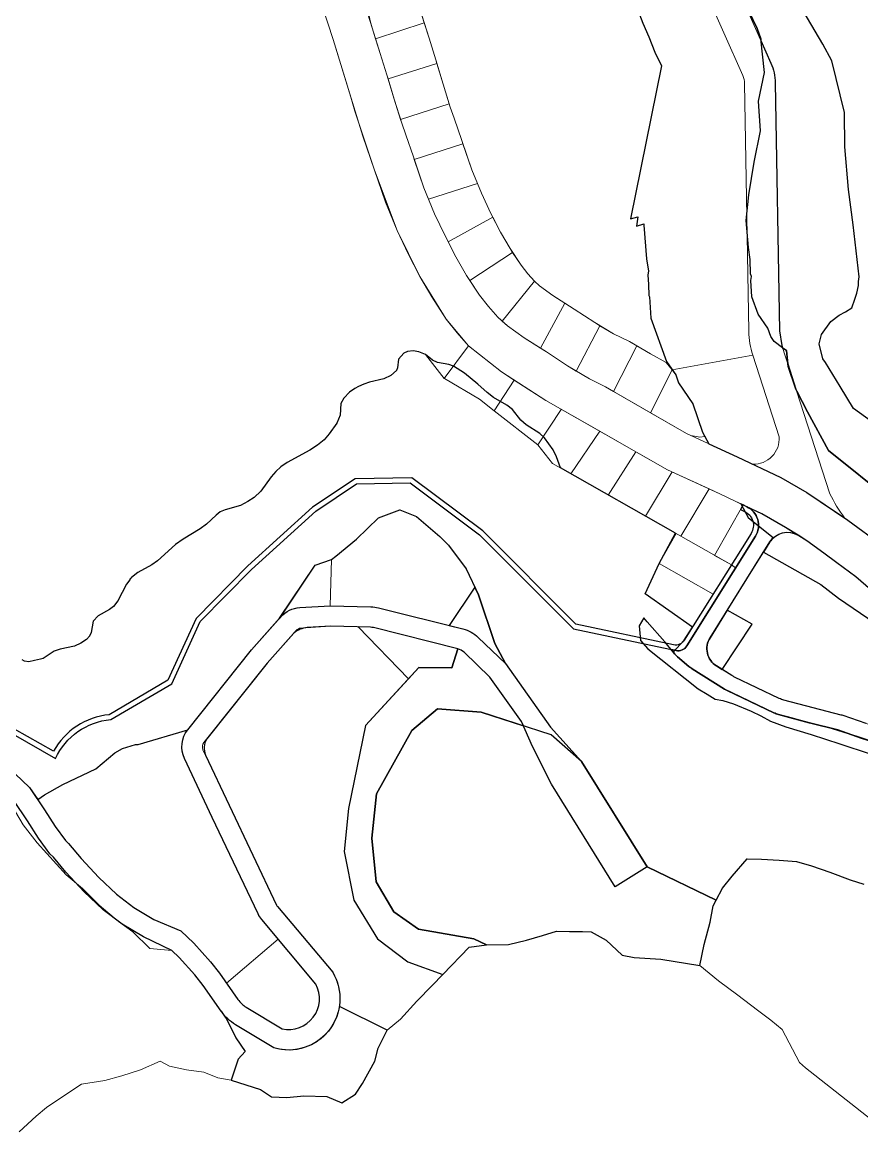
# Model space of a CAD drawing. Header units: millimetres. Extents: x 234550 to 240984, y 469077 to 474234.
# Drawn here: x 240077.2 to 240323.4, y 469191.2 to 469516.6 of the extents above; entities that cross this region are included whole.
import ezdxf

# ---------------------------------------------------------------- set-up
doc = ezdxf.new("R2010")
doc.units = ezdxf.units.MM
for name, color, linetype, lineweight in [('_proposed _Primary_road_Hatch', 7, 'Continuous', 0), ('_Proposed institutional precinct_hatch', 150, 'Continuous', 0), ('_proposed OS-1_hatch', 70, 'Continuous', 0), ('_proposed OS-2 _hatch', 83, 'Continuous', 0), ('_proposed UV_1_b_Hatch', 33, 'Continuous', 0), ('_Proposed_footpath hatch', 161, 'Continuous', 30), ('_Propossed _Secondary_road_Hatch', 251, 'Continuous', 0), ('E1', 108, 'Continuous', 30), ('E2', 106, 'Continuous', 30)]:
    doc.layers.add(name, color=color, linetype=linetype, lineweight=lineweight)
doc.layers.add('_Proposed Service-1 hatch', color=210, linetype='Continuous')
doc.layers.add('_proposed Tertiary_road_Hatch', color=252, linetype='Continuous')
doc.layers.add('_proposed UV_2_Hatch', color=53, linetype='Continuous', lineweight=0, true_color=0xf2d64a)
doc.layers.add('water', color=140, linetype='Continuous', lineweight=30, true_color=0x00cdfe)

msp = doc.modelspace()

# ---------------------------------------------------------------- linework, layer by layer
at = {"layer": '_proposed _Primary_road_Hatch'}
for points in [[(240175.08, 469529.76), (240179.8, 469514.96), (240182.16, 469507.43), (240184.11, 469501.12), (240186.24, 469494.02), (240188.47, 469486.92), (240189.68, 469483.51), (240191.87, 469477.05), (240194.95, 469468), (240198.1, 469460.37), (240201.16, 469453.89), (240204.3, 469447.76), (240207.46, 469442.33), (240211.27, 469436.53), (240213.93, 469433.15), (240216.65, 469430.06), (240219.44, 469427.53), (240224.4, 469423.98), (240230.87, 469419.86), (240237.08, 469415.76), (240243.49, 469411.95), (240248.19, 469409.68), (240271.91, 469395.99), (240286.8, 469389.12), (240299.59, 469383.07), (240307.19, 469378.64), (240319.27, 469370.55), (240329.09, 469363.26)], [(240325.96, 469350.15), (240321.57, 469353.91), (240316.08, 469358.07), (240312.21, 469360.85), (240307.23, 469364.51), (240301.01, 469368.35), (240294.02, 469372.43), (240289.47, 469374.55), (240286.23, 469376.15), (240281.76, 469378.23), (240266.39, 469385.32), (240230.7, 469405.59), (240217.68, 469414.03), (240208.09, 469421.62), (240201.52, 469429.51), (240193.76, 469442.01), (240187.13, 469455.52), (240180.51, 469473.19), (240177.08, 469483.12), (240168.32, 469511.46), (240163.8, 469525.67)]]:
    msp.add_lwpolyline(points, dxfattribs=at)
at = {"layer": '_Proposed institutional precinct_hatch'}
msp.add_line((240200.9, 469412.13), (240200.92, 469412.12), dxfattribs=at)
for points in [[(240077.18, 469329.57), (240077.91, 469329.16), (240079.19, 469328.97), (240080.79, 469329.35), (240082.52, 469329.73), (240083.33, 469329.97), (240086.59, 469332.12), (240088.28, 469332.69), (240092.5, 469333.59), (240094.42, 469334.45), (240096.01, 469335.58), (240096.96, 469336.56), (240097.41, 469337.55), (240097.97, 469340.95), (240099.49, 469342.5), (240102.76, 469344.34), (240103.95, 469345.24), (240105.23, 469346.89), (240107.77, 469351.76), (240108.76, 469353.07), (240108.81, 469353.37), (240109.1, 469353.52), (240109.24, 469353.71), (240111.09, 469355.15), (240115.23, 469357.48), (240116.86, 469358.58), (240122.15, 469363.45), (240124.35, 469365), (240129.38, 469368.03), (240131.25, 469369.37), (240134.03, 469372.04), (240135.27, 469372.97), (240136.7, 469373.59), (240141.2, 469374.88), (240143.37, 469376), (240145.22, 469377.2), (240147.16, 469379.09), (240150.23, 469383.27), (240151.57, 469384.82), (240153.07, 469386.14), (240154.92, 469387.44), (240161.5, 469391.11), (240163.75, 469392.53), (240165.73, 469394.13), (240167.23, 469395.83), (240169.46, 469399.02), (240170.41, 469401.33), (240170.62, 469404.72), (240171.52, 469406.36), (240173.16, 469408.11), (240174.69, 469409.16), (240175.84, 469409.7), (240175.84, 469409.7), (240177.39, 469410.44), (240179.01, 469411), (240183.23, 469412), (240185.23, 469412.98), (240186.92, 469414.46), (240187.23, 469415.19), (240187.54, 469417.79), (240189.04, 469419.54), (240190.17, 469420.01), (240191.79, 469420.17), (240193.53, 469419.9), (240195.39, 469419.11), (240200.9, 469412.13), (240200.92, 469412.12), (240208.09, 469421.62), (240204.7, 469425.47), (240201.52, 469429.51), (240197.25, 469436.01), (240193.76, 469442.01), (240190.39, 469448.6), (240187.13, 469455.52), (240183.72, 469463.77), (240180.51, 469473.19), (240174.76, 469490.5), (240173.54, 469494.58), (240168.32, 469511.46), (240163.8, 469525.67)], [(240075.23, 469285.05), (240077.48, 469281.2), (240081.6, 469275.92), (240090.13, 469266.52), (240094.86, 469262.54), (240099.76, 469257.6), (240105.43, 469252.86), (240109.6, 469249.8), (240114.6, 469244.94), (240121.08, 469244.33), (240123.23, 469242.34), (240127.83, 469237.17), (240130.24, 469234.08), (240133.61, 469229.27), (240137.24, 469224.11), (240139.81, 469218.7), (240142.57, 469214.69), (240140.52, 469212.51), (240138.49, 469206.36), (240134.53, 469207.02), (240130.48, 469208.7), (240125.39, 469209.38), (240120.37, 469210.46), (240117.64, 469211.88), (240111.87, 469209.34), (240106.42, 469207.56), (240101.39, 469206.25), (240094.62, 469205.18), (240089.71, 469201.9), (240084.31, 469198.3), (240081.3, 469195.75), (240076.32, 469191.18)], [(240323.96, 469263.76), (240319.93, 469265.11), (240313.95, 469267.36), (240308.65, 469269.2), (240304.17, 469270.46), (240299.16, 469270.87), (240293.98, 469271.11), (240291.78, 469271.12), (240291.36, 469271.17), (240289.77, 469271.2), (240285.36, 469266.17), (240282.54, 469262.59), (240279.8, 469257.46), (240278.86, 469252.66), (240277.13, 469246.13), (240275.89, 469239.98), (240281.35, 469235.49), (240287.03, 469231.2), (240292.76, 469226.85), (240296.67, 469223.87), (240299.97, 469221.17), (240305.06, 469211.47), (240306.85, 469209.98), (240326.05, 469194.76)]]:
    msp.add_lwpolyline(points, dxfattribs=at)
at = {"layer": '_proposed OS-1_hatch'}
msp.add_lwpolyline([(240266.24, 469551.11), (240288.46, 469500.94, -0.100341), (240288.97, 469498.61), (240290.21, 469425.92, 0.074148), (240291.37, 469418.93), (240267.72, 469414.66), (240265.98, 469416.74), (240261.45, 469419.34), (240255.22, 469422.94), (240250.6, 469425.17), (240245.05, 469428.47), (240239.03, 469432.45), (240232.8, 469436.41), (240228.88, 469439.22), (240227.35, 469440.61), (240225.46, 469442.76), (240223.46, 469445.3), (240220.22, 469450.23), (240217.46, 469454.95), (240214.63, 469460.51), (240211.83, 469466.44), (240209, 469473.28), (240206.07, 469481.89), (240203.85, 469488.43), (240202.69, 469491.68), (240200.58, 469498.42), (240198.46, 469505.48), (240196.48, 469511.89), (240191.08, 469529.14)], format="xyb", dxfattribs=at)
at = {"layer": '_proposed OS-2 _hatch'}
for points in [[(240227.35, 469440.61), (240225.46, 469442.76), (240223.46, 469445.3), (240220.98, 469449.07), (240208.44, 469440.83), (240211.27, 469436.53), (240213.93, 469433.15), (240216.65, 469430.06), (240217.91, 469428.92)], [(240261.44, 469402.03), (240267.72, 469414.66), (240268.8, 469413.13), (240269.57, 469410.85), (240273.79, 469404.65), (240276.68, 469396.37), (240277.37, 469395.05), (240275.91, 469394.92), (240273.24, 469395.38), (240271.91, 469395.99)]]:
    msp.add_lwpolyline(points, close=True, dxfattribs=at)
for points in [[(240292.17, 469365.86, 0.450861), (240289.61, 469374.48), (240289.47, 469374.55), (240288.55, 469375), (240280.19, 469360.2), (240285.12, 469357.41), (240286.37, 469356.59)], [(240167.46, 469345.43), (240167.84, 469358.98), (240163.12, 469357.39), (240152.72, 469341.82, -0.214027), (240158.57, 469344.9)], [(240291.23, 469340), (240283.91, 469344.15), (240278.85, 469336.05, 0.414214), (240280.76, 469327.78), (240282.39, 469326.77)], [(240163.28, 469234.51), (240152.29, 469247.63), (240137.06, 469234.81), (240140.46, 469229.97, 0.104019), (240142.86, 469227.72), (240153.37, 469221.36, 0.640243)]]:
    msp.add_lwpolyline(points, format="xyb", close=True, dxfattribs=at)
at = {"layer": '_Proposed Service-1 hatch'}
for points in [[(240210.95, 469348.65), (240209.9, 469350.88), (240202.41, 469339.64), (240206.39, 469338.64, -0.130751), (240210.89, 469336.15), (240218.89, 469328.46), (240215.76, 469334.42)], [(240291.23, 469340), (240283.91, 469344.15), (240278.85, 469336.05, 0.414214), (240280.76, 469327.78), (240282.39, 469326.77)]]:
    msp.add_lwpolyline(points, format="xyb", close=True, dxfattribs=at)
msp.add_lwpolyline([(240241.2, 469299.78), (240232.32, 469307.56), (240211.76, 469314.28), (240198.93, 469315.25), (240191.4, 469308.86), (240181.07, 469290.29), (240179.66, 469277.26), (240180.93, 469264.48), (240186.19, 469255.73), (240193.37, 469250.57), (240209.61, 469247.78), (240213.31, 469246.03), (240219.81, 469246.1), (240225.04, 469247.39), (240229.76, 469248.73), (240233.8, 469250), (240237.67, 469249.92), (240241.46, 469249.91), (240243.96, 469249.8), (240248.45, 469247.38), (240253.14, 469243.01), (240256.62, 469242.28), (240264.39, 469241.85), (240275.89, 469239.98), (240277.13, 469246.13), (240278.86, 469252.66), (240279.8, 469257.46), (240280.68, 469259.12), (240260.42, 469268.87)], close=True, dxfattribs=at)
at = {"layer": '_proposed Tertiary_road_Hatch'}
for points in [[(240324.6, 469310.94), (240317.86, 469313.23, 0.019121), (240317.28, 469313.4), (240309.11, 469315.5), (240300.53, 469317.77, -0.046568), (240299.14, 469318.29), (240286.05, 469324.54, -0.02818), (240285.26, 469324.98), (240280.76, 469327.78, -0.414214), (240278.85, 469336.05), (240296.42, 469364.17, -0.412458), (240304.65, 469366.1), (240301.01, 469368.35), (240294.02, 469372.43), (240289.61, 469374.48, -0.450861), (240292.17, 469365.86), (240272.04, 469333.65, -0.314729), (240268.88, 469332.3), (240267.44, 469332.6), (240268.23, 469331.61, 0.047615), (240269.29, 469330.51), (240272.62, 469327.67, 0.037235), (240273.58, 469326.96), (240283.09, 469321.02, 0.02818), (240283.88, 469320.59), (240297.58, 469314.05, 0.046568), (240298.97, 469313.53), (240307.94, 469311.15, 0.00212), (240308.01, 469311.13), (240316.29, 469309.01), (240323.2, 469306.66), (240332.39, 469303.73, 0.031704)], [(240075.16, 469296.18), (240079.34, 469292.19), (240083.75, 469285.63), (240086.89, 469280.69), (240089.89, 469276.64), (240090.77, 469275.77), (240094.49, 469271.28), (240099.67, 469265.76), (240104.8, 469260.84), (240109.9, 469257), (240115.83, 469253.45), (240123.67, 469250.11), (240127.52, 469246.54), (240132.44, 469241.02), (240135.06, 469237.66), (240140.46, 469229.97, 0.104019), (240142.86, 469227.72), (240153.37, 469221.36, 0.640243), (240163.28, 469234.51), (240147.45, 469253.4, -0.06354), (240146.35, 469255.1), (240132.94, 469283.3), (240124.77, 469300.68, -0.285871), (240125.76, 469309.08), (240144.46, 469332.48), (240153.06, 469342.21, -0.199307), (240158.57, 469344.9), (240167.46, 469345.43), (240179.45, 469345.13, -0.055204), (240181.63, 469344.84), (240206.39, 469338.64, -0.130751), (240210.89, 469336.15), (240218.89, 469328.46), (240232.13, 469309.85), (240241.2, 469299.78), (240260.42, 469268.87), (240251.08, 469263.06), (240232.37, 469293.15), (240226.81, 469304.12), (240223.62, 469311.46), (240214.33, 469324.53), (240206.73, 469331.82, 0.130751), (240204.93, 469332.82), (240180.18, 469339.02, 0.055204)], [(240179.3, 469339.14), (240167.57, 469339.42), (240160.75, 469339.02, 0.156876), (240156.85, 469337.44), (240149.06, 469328.62), (240131.28, 469306.38, 0.235747), (240130.94, 469301.67), (240151.77, 469257.68, 0.06354), (240152.04, 469257.25), (240168.23, 469237.95, -0.683591), (240151.01, 469215.77), (240139.75, 469222.59, -0.104019), (240135.54, 469226.52), (240130.24, 469234.08), (240127.83, 469237.17), (240123.23, 469242.34), (240121.08, 469244.33), (240112.72, 469248.32), (240106.54, 469252.02), (240100.91, 469256.26), (240095.4, 469261.54), (240089.99, 469267.31), (240086.33, 469271.72), (240085.34, 469272.71), (240081.95, 469277.29), (240078.73, 469282.35), (240074.72, 469288.3)]]:
    msp.add_lwpolyline(points, format="xyb", dxfattribs=at)
msp.add_lwpolyline([(240204.93, 469332.82), (240180.18, 469339.02, 0.055204), (240179.3, 469339.14), (240175.7, 469339.22), (240190.43, 469324.01), (240193.5, 469327.35), (240203.11, 469327.19)], format="xyb", close=True, dxfattribs=at)
at = {"layer": '_proposed UV_1_b_Hatch'}
msp.add_lwpolyline([(240191.08, 469529.14), (240184.26, 469526.77, 0.401257), (240179.21, 469516.93), (240179.8, 469514.96), (240180.82, 469511.71), (240195.08, 469516.35)], format="xyb", close=True, dxfattribs=at)
for points in [[(240180.82, 469511.71), (240182.16, 469507.43), (240184.11, 469501.12), (240184.47, 469499.91), (240198.76, 469504.49), (240198.46, 469505.48), (240196.48, 469511.89), (240195.08, 469516.35)], [(240184.47, 469499.91), (240186.24, 469494.02), (240188.11, 469488.07), (240202.39, 469492.64), (240200.58, 469498.42), (240198.76, 469504.49)], [(240188.11, 469488.07), (240188.47, 469486.92), (240189.68, 469483.51), (240191.87, 469477.05), (240192.11, 469476.34), (240206.4, 469480.92), (240206.07, 469481.89), (240203.85, 469488.43), (240202.69, 469491.68), (240202.39, 469492.64)], [(240192.11, 469476.34), (240194.95, 469468), (240196.31, 469464.71), (240210.65, 469469.28), (240209, 469473.28), (240206.4, 469480.92)], [(240215.21, 469459.37), (240214.63, 469460.51), (240211.83, 469466.44), (240210.65, 469469.28)], [(240196.31, 469464.71), (240198.1, 469460.37), (240201.16, 469453.89), (240202.07, 469452.11)], [(240236.29, 469434.19), (240232.8, 469436.41), (240228.88, 469439.22), (240227.35, 469440.61), (240217.91, 469428.92), (240219.44, 469427.53), (240224.4, 469423.98), (240229.11, 469420.99)], [(240246.58, 469427.56), (240245.05, 469428.47), (240239.03, 469432.45), (240236.29, 469434.19), (240229.11, 469420.99), (240230.87, 469419.86), (240237.08, 469415.76), (240239.65, 469414.23)], [(240257.39, 469421.69), (240255.22, 469422.94), (240250.6, 469425.17), (240246.58, 469427.56), (240239.65, 469414.23), (240243.49, 469411.95), (240248.19, 469409.68), (240250.6, 469408.29)], [(240221.39, 469411.62), (240217.68, 469414.03), (240208.09, 469421.62), (240200.91, 469412.11), (240200.97, 469412.09), (240211.22, 469406.04), (240215.59, 469402.62)], [(240235.19, 469403.04), (240228.36, 469392.64), (240232.71, 469387.17), (240238.08, 469384.12), (240246.55, 469396.59), (240230.7, 469405.59), (240221.39, 469411.62), (240215.59, 469402.62), (240228.36, 469392.64)], [(240257.13, 469390.58), (240246.55, 469396.59), (240238.08, 469384.12), (240259.94, 469371.7)], [(240278.62, 469379.68), (240266.39, 469385.32), (240257.13, 469390.58), (240249.01, 469377.91)], [(240267.76, 469384.69), (240259.94, 469371.7), (240285.12, 469357.41), (240273.7, 469339.13), (240259.86, 469348.91), (240263.94, 469357.83)], [(240280.19, 469360.2), (240288.55, 469375), (240286.23, 469376.15), (240281.76, 469378.23), (240278.62, 469379.68), (240270.25, 469365.85)], [(240268.92, 469366.61), (240263.94, 469357.83), (240279.77, 469348.84)]]:
    msp.add_lwpolyline(points, dxfattribs=at)
for points in [[(240220.98, 469449.07), (240220.22, 469450.23), (240217.46, 469454.95), (240215.21, 469459.37), (240202.07, 469452.11), (240204.3, 469447.76), (240207.46, 469442.33), (240208.44, 469440.83)], [(240267.72, 469414.66), (240265.98, 469416.74), (240261.45, 469419.34), (240257.39, 469421.69), (240250.6, 469408.29), (240261.44, 469402.03)]]:
    msp.add_lwpolyline(points, close=True, dxfattribs=at)
at = {"layer": '_proposed UV_2_Hatch'}
for points in [[(240202.14, 469363.25), (240199.61, 469365.77), (240192.78, 469371.6), (240187.9, 469373.59), (240181.69, 469371.27), (240175.25, 469364.99), (240169.12, 469359.96), (240167.84, 469358.98), (240167.46, 469345.43), (240179.45, 469345.13, -0.055204), (240181.63, 469344.84), (240202.41, 469339.64), (240209.9, 469350.88), (240207.39, 469356.24)], [(240333.68, 469335.98), (240316.55, 469347.68), (240311.33, 469351.63), (240294.54, 469361.16), (240283.91, 469344.15), (240291.23, 469340), (240282.39, 469326.77), (240285.26, 469324.98, 0.02818), (240286.05, 469324.54), (240299.14, 469318.29, 0.046568), (240300.53, 469317.77), (240309.11, 469315.5), (240317.28, 469313.4, -0.019121), (240317.86, 469313.23), (240324.6, 469310.94), (240336.96, 469306.99, 0.062358), (240338.92, 469306.63), (240349.62, 469305.99), (240358.42, 469316.88), (240346.44, 469326.56), (240343.78, 469328.51)], [(240177.83, 469310.28), (240190.43, 469324.01), (240175.7, 469339.22), (240167.57, 469339.42), (240158.93, 469338.91, 0.198643), (240157.56, 469338.23), (240149.06, 469328.62), (240130.45, 469305.34, 0.287362), (240130.2, 469303.23), (240151.77, 469257.68, 0.06354), (240152.04, 469257.25), (240168.23, 469237.95, -0.174714), (240170.19, 469227.92), (240184.2, 469221), (240188.11, 469224.17), (240192.91, 469229.46), (240197.37, 469234.09), (240200.56, 469237.32), (240190.3, 469241.04), (240181.38, 469247.77), (240174.43, 469259.09), (240171.58, 469273.35), (240172.82, 469285.99)], [(240146.35, 469255.1), (240132.94, 469283.3), (240124.77, 469300.68, -0.285871), (240125.76, 469309.08), (240111.15, 469304.73), (240110.44, 469304.74), (240106.63, 469303.58), (240104.4, 469302.29), (240098.78, 469297.62), (240089.15, 469293.05), (240083.72, 469289.99), (240081.74, 469288.62), (240083.75, 469285.63), (240086.89, 469280.69), (240089.89, 469276.64), (240090.77, 469275.77), (240094.49, 469271.28), (240099.67, 469265.76), (240104.8, 469260.84), (240109.9, 469257), (240115.83, 469253.45), (240123.67, 469250.11), (240127.52, 469246.54), (240132.44, 469241.02), (240135.06, 469237.66), (240137.06, 469234.81), (240152.29, 469247.63), (240147.45, 469253.4, -0.06354)]]:
    msp.add_lwpolyline(points, format="xyb", close=True, dxfattribs=at)
at = {"layer": '_Proposed_footpath hatch'}
msp.add_lwpolyline([(240074.57, 469307.79), (240086.99, 469300.68, -0.270889), (240103.15, 469312.04), (240121.02, 469322.54), (240129.41, 469340.86), (240144.41, 469356.11), (240163.24, 469373.19), (240175.25, 469381.16), (240190.91, 469381.48), (240211.25, 469366.24), (240238.79, 469338.63), (240268.88, 469332.3, 0.314729), (240272.04, 469333.65), (240292.17, 469365.86, 0.450861), (240289.61, 469374.48), (240288.55, 469375), (240287.81, 469373.69), (240288.97, 469373.12, -0.450861), (240290.89, 469366.66), (240271.32, 469335.33, -0.314729), (240268.16, 469333.98), (240239.54, 469340), (240212.23, 469367.37), (240191.39, 469382.99), (240174.78, 469382.65), (240162.32, 469374.37), (240143.37, 469357.19), (240128.16, 469341.72), (240119.85, 469323.6), (240102.67, 469313.5, 0.245747), (240086.37, 469302.76), (240074.98, 469309.28)], format="xyb", dxfattribs=at)
at = {"layer": '_Propossed _Secondary_road_Hatch'}
msp.add_lwpolyline([(240266.24, 469551.11), (240288.46, 469500.94, -0.100341), (240288.97, 469498.61), (240290.21, 469425.92, 0.074148), (240291.37, 469418.93), (240299.14, 469394.94, -0.44521), (240291.36, 469386.97), (240299.59, 469383.07), (240307.19, 469378.64), (240318.26, 469371.22, -0.046376), (240313.98, 469378.3), (240299.93, 469421.71), (240299.21, 469426.07), (240297.97, 469498.76, 0.100341), (240296.69, 469504.58), (240274.47, 469554.75)], format="xyb", dxfattribs=at)
at = {"layer": 'E1'}
for points in [[(240255.01, 469526.99), (240259.14, 469516.25), (240260.87, 469512.25), (240262.65, 469507.81), (240264.61, 469503.78), (240255.51, 469458.92), (240257.69, 469459.5), (240257.26, 469456.78), (240259.48, 469457.48), (240259.47, 469457.09), (240260.27, 469447.18), (240260.79, 469443.53), (240260.6, 469442.53), (240260.81, 469439.62), (240260.91, 469436.44), (240261.07, 469436.04), (240261.53, 469429.82), (240266.06, 469417.04), (240268.8, 469413.13), (240269.57, 469410.85), (240273.79, 469404.65), (240276.68, 469396.37), (240278.46, 469392.97), (240286.8, 469389.12), (240299.59, 469383.07), (240307.19, 469378.64), (240319.27, 469370.55), (240329.09, 469363.26)], [(240331.82, 469376.28), (240313.56, 469390.93), (240307.44, 469402.3), (240304.28, 469408.34), (240304.06, 469408.95), (240301.75, 469415.59), (240301.24, 469420.25), (240300.14, 469421.07), (240297.62, 469422.95), (240296.66, 469424.36), (240295.82, 469426.83), (240292.97, 469430.9), (240291.15, 469436.04), (240290.8, 469440.84), (240291.02, 469442.03), (240290.73, 469442.75), (240290.6, 469446.95), (240290.09, 469450.51), (240289.46, 469458.4), (240290.25, 469465.97), (240291.76, 469475.53), (240293.62, 469484.69), (240293.11, 469493.37), (240294.82, 469501.8), (240293.71, 469511.69), (240292.64, 469514.75), (240290.09, 469519.97)], [(240326.68, 469305.55), (240322.28, 469306.97), (240313.47, 469309.7), (240308.5, 469310.95), (240303.02, 469312.46), (240298.97, 469313.53), (240297.58, 469314.05), (240283.09, 469321.02), (240273.58, 469326.96), (240272.62, 469327.67), (240269.29, 469330.51), (240268.07, 469331.79), (240268.07, 469331.79), (240271.32, 469335.33), (240273.7, 469339.13), (240259.86, 469348.91), (240263.94, 469357.83), (240268.72, 469366.72), (240235.01, 469385.86), (240233.87, 469389.11), (240232.88, 469391.15), (240230.34, 469394.7), (240228.92, 469395.98), (240224.96, 469398.54), (240223.36, 469399.91), (240220.94, 469402.96), (240219.3, 469404.26), (240215.42, 469406.55), (240213.51, 469407.95), (240210.78, 469410.45), (240206.91, 469413.66), (240203.64, 469415.73), (240202.31, 469416.15), (240199, 469416.79), (240197.5, 469417.42), (240195.39, 469419.11), (240193.53, 469419.9), (240191.79, 469420.17), (240190.17, 469420.01), (240189.04, 469419.54), (240187.54, 469417.79), (240187.23, 469415.19), (240186.92, 469414.46), (240185.23, 469412.98), (240183.23, 469412), (240179.01, 469411), (240177.39, 469410.44), (240175.84, 469409.7), (240175.84, 469409.7), (240174.69, 469409.16), (240173.16, 469408.11), (240171.52, 469406.36), (240170.62, 469404.72), (240170.41, 469401.33), (240169.46, 469399.02), (240167.23, 469395.83), (240165.73, 469394.13), (240163.75, 469392.53), (240161.5, 469391.11), (240154.92, 469387.44), (240153.07, 469386.14), (240151.57, 469384.82), (240150.23, 469383.27), (240147.16, 469379.09), (240145.22, 469377.2), (240143.37, 469376), (240141.2, 469374.88), (240136.7, 469373.59), (240135.27, 469372.97), (240134.03, 469372.04), (240131.25, 469369.37), (240129.38, 469368.03), (240124.35, 469365), (240122.15, 469363.45), (240116.86, 469358.58), (240115.23, 469357.48), (240111.09, 469355.15), (240109.24, 469353.71), (240109.1, 469353.52), (240108.81, 469353.37), (240108.76, 469353.07), (240107.77, 469351.76), (240105.23, 469346.89), (240103.95, 469345.24), (240102.76, 469344.34), (240099.49, 469342.5), (240097.97, 469340.95), (240097.41, 469337.55), (240096.96, 469336.56), (240096.01, 469335.58), (240094.42, 469334.45), (240092.5, 469333.59), (240088.28, 469332.69), (240086.59, 469332.12), (240083.33, 469329.97), (240082.52, 469329.73), (240080.79, 469329.35), (240079.19, 469328.97), (240077.91, 469329.16), (240077.18, 469329.57)], [(240075.16, 469296.18), (240079.34, 469292.19), (240081.74, 469288.62), (240083.72, 469289.99), (240089.15, 469293.05), (240098.78, 469297.62), (240104.4, 469302.29), (240106.63, 469303.58), (240110.44, 469304.74), (240111.15, 469304.73), (240125.76, 469309.08), (240144.46, 469332.48), (240152.68, 469341.77), (240163.12, 469357.39), (240167.84, 469358.98), (240169.12, 469359.96), (240175.25, 469364.99), (240181.69, 469371.27), (240187.9, 469373.59), (240192.78, 469371.6), (240199.61, 469365.77), (240202.14, 469363.25), (240207.39, 469356.24), (240210.95, 469348.65), (240215.76, 469334.42), (240218.89, 469328.46), (240232.13, 469309.85), (240241.2, 469299.78), (240260.42, 469268.87), (240280.68, 469259.12), (240282.54, 469262.59), (240285.36, 469266.17), (240289.77, 469271.2), (240293.98, 469271.11), (240299.16, 469270.87), (240304.17, 469270.46), (240308.65, 469269.2), (240313.95, 469267.36), (240319.93, 469265.11), (240323.96, 469263.76)]]:
    msp.add_lwpolyline(points, dxfattribs=at)
for points in [[(240325.96, 469350.15), (240321.57, 469353.91), (240316.08, 469358.07), (240312.21, 469360.85), (240307.23, 469364.51), (240304.65, 469366.1), (240301.01, 469368.35), (240294.02, 469372.43), (240289.47, 469374.55), (240287.88, 469375.33), (240290.03, 469371.35), (240297.44, 469365.4, 0.066877), (240296.42, 469364.17), (240294.54, 469361.16), (240311.33, 469351.63), (240316.55, 469347.68), (240333.68, 469335.98)], [(240332.39, 469303.73), (240323.2, 469306.66), (240316.29, 469309.01), (240307.97, 469311.14), (240298.97, 469313.53, -0.046568), (240297.58, 469314.05), (240284.43, 469320.33), (240283.88, 469320.59, -0.02818), (240283.09, 469321.02), (240273.58, 469326.96, -0.037235), (240272.62, 469327.67), (240269.29, 469330.51, -0.047615), (240268.23, 469331.61), (240265.6, 469334.9), (240260.4, 469340.7), (240259.43, 469341.87), (240258.1, 469339.6), (240258.43, 469335.26), (240260.59, 469332.78), (240275.37, 469321.05), (240278.05, 469319.55), (240280.34, 469318.02), (240282.57, 469317.68), (240285.76, 469316.64), (240290.92, 469314.57), (240293.75, 469313.15), (240296.63, 469311.63), (240301.04, 469309.96), (240308.54, 469307.65), (240316.9, 469304.91), (240325.8, 469302.03)]]:
    msp.add_lwpolyline(points, format="xyb", dxfattribs=at)
for points in [[(240180.93, 469264.49), (240179.66, 469277.26), (240181.07, 469290.29), (240191.4, 469308.86), (240198.93, 469315.25), (240211.76, 469314.28), (240224.16, 469310.23), (240223.62, 469311.46), (240214.33, 469324.53), (240206.73, 469331.82, 0.130751), (240204.93, 469332.82), (240203.11, 469327.19), (240193.5, 469327.35), (240177.83, 469310.28), (240172.82, 469285.99), (240171.58, 469273.35), (240174.43, 469259.09), (240181.38, 469247.77), (240190.3, 469241.04), (240200.56, 469237.32), (240208.26, 469245.34), (240213.31, 469246.03), (240209.61, 469247.78), (240193.37, 469250.57), (240186.19, 469255.73)], [(240181.52, 469215.66), (240184.2, 469221), (240170.19, 469227.92, -0.454585), (240151.01, 469215.77), (240139.75, 469222.59, -0.103728), (240135.55, 469226.51), (240137.24, 469224.11), (240139.81, 469218.7), (240142.57, 469214.69), (240140.52, 469212.51), (240138.49, 469206.36), (240147.06, 469203.58), (240150.31, 469201.41), (240154.74, 469201.24), (240159.75, 469201.7), (240166.47, 469201.5), (240170.95, 469199.71), (240174.9, 469202.17), (240177.01, 469205.3), (240180.56, 469211.89)]]:
    msp.add_lwpolyline(points, format="xyb", close=True, dxfattribs=at)
at = {"layer": 'E2'}
msp.add_lwpolyline([(240181.52, 469215.66), (240184.2, 469221), (240170.19, 469227.92, -0.454585), (240151.01, 469215.77), (240139.75, 469222.59, -0.103728), (240135.55, 469226.51), (240137.24, 469224.11), (240139.81, 469218.7), (240142.57, 469214.69), (240140.52, 469212.51), (240138.49, 469206.36), (240147.06, 469203.58), (240150.31, 469201.41), (240154.74, 469201.24), (240159.75, 469201.7), (240166.47, 469201.5), (240170.95, 469199.71), (240174.9, 469202.17), (240177.01, 469205.3), (240180.56, 469211.89)], format="xyb", close=True, dxfattribs=at)
at = {"layer": 'water'}
msp.add_lwpolyline([(240290.09, 469519.97), (240292.64, 469514.75), (240293.71, 469511.69), (240293.76, 469511.19), (240296.69, 469504.58, -0.100341), (240297.97, 469498.76), (240299.21, 469426.07), (240299.93, 469421.71), (240300.14, 469421.07), (240301.24, 469420.25), (240301.66, 469416.37), (240304.06, 469408.95), (240304.28, 469408.34), (240307.44, 469402.3), (240313.56, 469390.93), (240331.82, 469376.28)], format="xyb", dxfattribs=at)
msp.add_lwpolyline([(240326.21, 469399.45), (240320.9, 469403.33), (240317.01, 469409.69), (240312.69, 469416.75), (240311.95, 469417.89), (240310.89, 469422.22), (240311.57, 469425.02), (240314.24, 469428.83), (240316.72, 469430.65), (240318.53, 469431.6), (240320.44, 469432.84), (240321.3, 469435.32), (240321.87, 469437.13), (240322.35, 469439.33), (240322.35, 469440.53), (240322.61, 469441.87), (240320.83, 469457.18), (240319.48, 469467.55), (240318.39, 469480.03), (240318.29, 469490.06), (240314.58, 469505.28), (240311.93, 469510.12), (240305.21, 469521.54)], dxfattribs=at)

doc.saveas('drawing.dxf')
